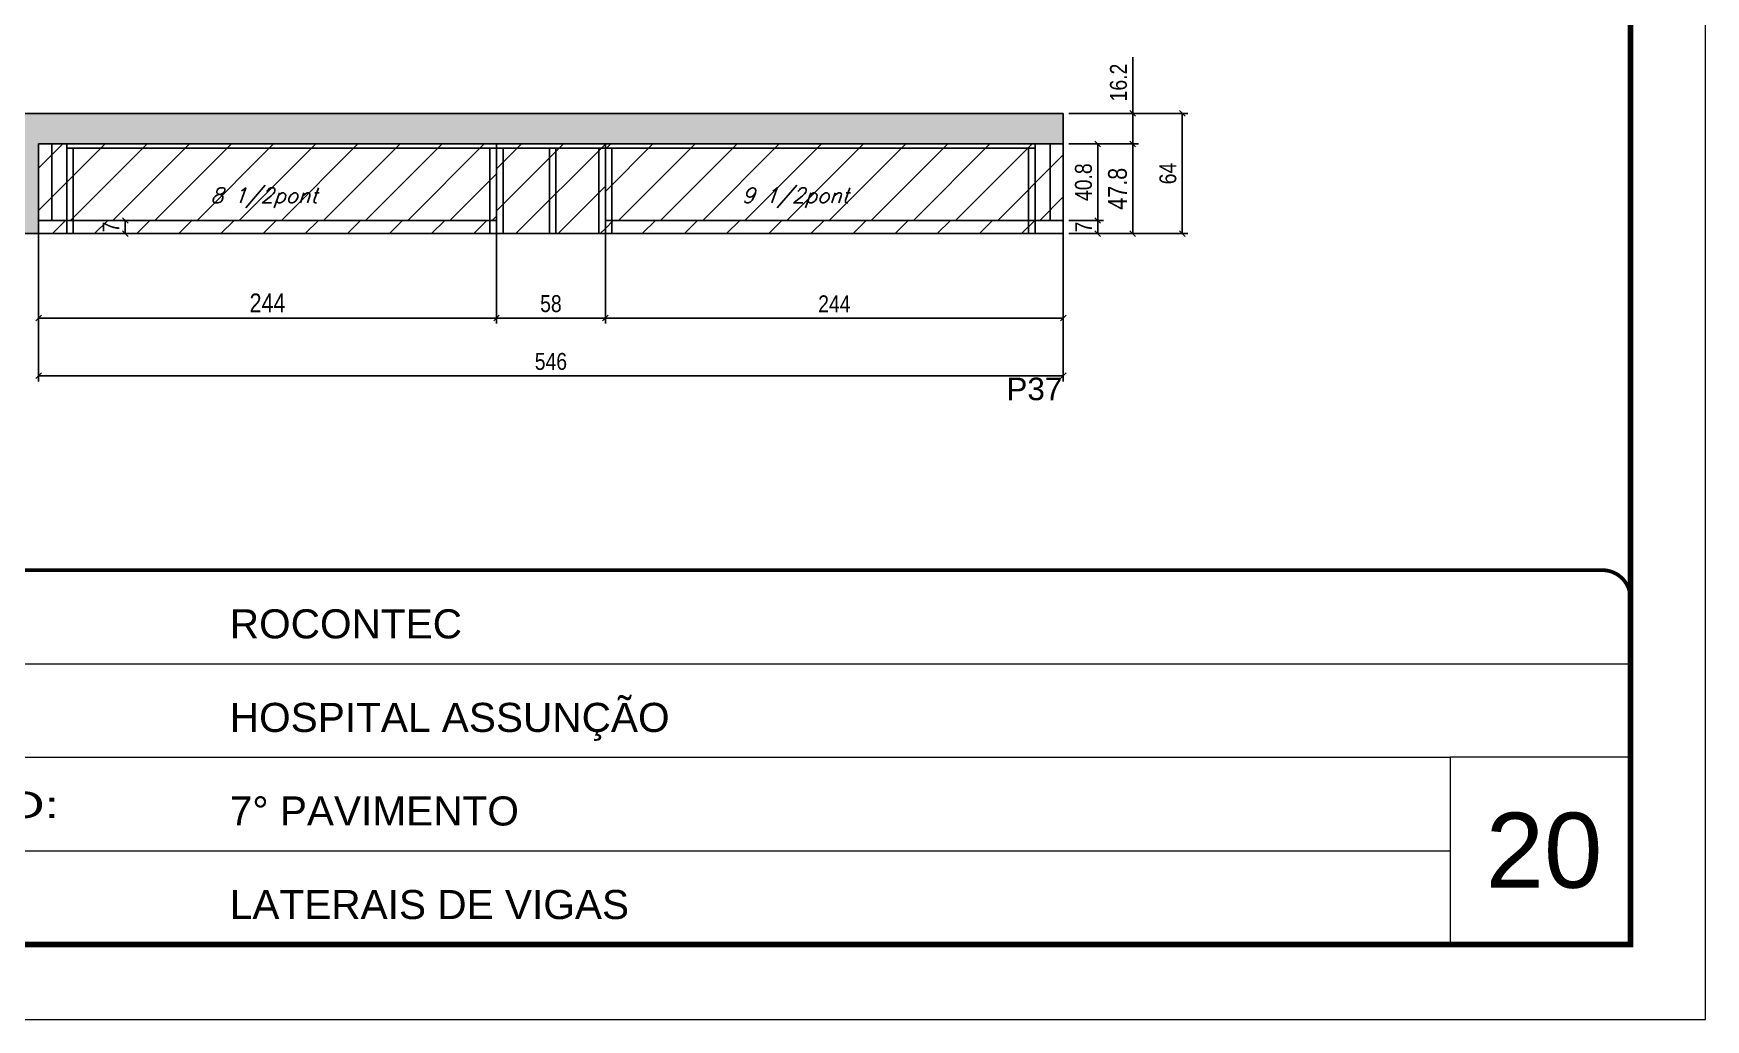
# Model space of a CAD drawing. Extents: x -20960 to -5926, y -2106 to 21915.
# Drawn here: x -6844 to -5953, y 16271 to 16796 of the extents above; entities that cross this region are included whole.
import ezdxf

# ---------------------------------------------------------------- set-up
doc = ezdxf.new("R2010")
doc.units = 0
doc.linetypes.add('CONTINUO', pattern=[0])
doc.linetypes.add('DASHED', pattern=[0.75, 0.5, -0.25])
for name, color, linetype in [('5', 5, 'Continuous'), ('COTA', 241, 'Continuous'), ('Painéis', 200, 'Continuous'), ('Reaproveitamento', 251, 'Continuous'), ('SARR_2.2x7', 40, 'Continuous'), ('SARR_3.5x7', 81, 'Continuous'), ('texto', 7, 'Continuous')]:
    doc.layers.add(name, color=color, linetype=linetype)
for name, color, linetype, lineweight in [('CARIMBO', 255, 'Continuous', 9), ('Folhas', 255, 'Continuous', 9), ('SARRAFO DE PRESSAO', 251, 'DASHED', 9)]:
    doc.layers.add(name, color=color, linetype=linetype, lineweight=lineweight)
doc.styles.add('ARIAL', font='arial.ttf')
doc.styles.add('COTA TECNICA', font='techl___.ttf', dxfattribs={"height": 10})
doc.styles.add('COTA TECNICA-50', font='techl___.ttf', dxfattribs={"height": 9})
doc.styles.add('Romans', font='romans.shx')
doc.styles.get("Standard").update_dxf_attribs({"font": 'arial.ttf'})
doc.styles.add('Tecnologia', font='')
doc.styles.get('Tecnologia').set_extended_font_data('Forgotten Futurist')
doc.dimstyles.new('COTA PAINEL-50', dxfattribs={"dimtxt": 9, "dimasz": 3, "dimexe": 3, "dimexo": 3, "dimgap": 3, "dimtad": 1, "dimdec": 1, "dimzin": 12, "dimdsep": 46, "dimtxsty": 'COTA TECNICA-50', "dimblk1": 'OBLIQUE', "dimblk2": 'OBLIQUE', "dimsah": 1, "dimcen": 0.9, "dimclrd": 4, "dimclre": 4, "dimclrt": 240, "dimadec": 1, "dimazin": 3, "dimtfac": 1, "dimtdec": 1, "dimtmove": 0, "dimatfit": 3, "dimfxl": 1, "dimtolj": 1, "dimtzin": 12, "dimarcsym": 0})
doc.dimstyles.new('PAINEL', dxfattribs={"dimtxt": 10, "dimasz": 3, "dimexe": 3, "dimexo": 3, "dimgap": 3, "dimtad": 1, "dimdec": 1, "dimzin": 12, "dimdsep": 46, "dimtxsty": 'COTA TECNICA', "dimblk1": 'OBLIQUE', "dimblk2": 'OBLIQUE', "dimsah": 1, "dimcen": 0.9, "dimclrd": 4, "dimclre": 4, "dimclrt": 240, "dimadec": 1, "dimazin": 3, "dimtfac": 1, "dimtdec": 1, "dimtmove": 0, "dimatfit": 3, "dimfxl": 1, "dimtolj": 1, "dimtzin": 12, "dimarcsym": 0})
pattern_1 = [(45, (0, -2297.15), (-11.22532, 11.22532), [])]
pattern_2 = [(45, (3170, 0), (-11.22532, 11.22532), [])]

# ---------------------------------------------------------------- blocks, each defined once
blk = doc.blocks.new('9999999999')
at = {"color": 30, "linetype": 'CONTINUO'}
for p, q in [((98564.56, 34379.64), (99583.98, 34379.64)), ((98564.56, 34329.83), (99487.98, 34329.83)), ((99583.98, 34329.83), (99487.98, 34329.83)), ((99487.98, 34329.83), (99487.98, 34230.21)), ((98564.56, 34280.02), (99487.98, 34280.02))]:
    blk.add_line(p, q, dxfattribs=at)
at = {"color": 30, "linetype": 'CONTINUO', "const_width": 2}
blk.add_lwpolyline([(99583.98, 34230.21), (99583.98, 34414.45, 0.414214), (99568.98, 34429.45), (98228.98, 34429.45, 0.414214), (98213.98, 34414.45), (98213.98, 34245.21, 0.414214), (98228.98, 34230.21), (99583.98, 34230.21)], format="xyb", dxfattribs=at)
at = {"layer": 'Folhas'}
blk.add_lwpolyline([(98138.98, 34190.21), (99623.98, 34190.21), (99623.98, 35240.21), (98138.98, 35240.21)], close=True, dxfattribs=at)
at = {"layer": 'Folhas', "color": 30, "const_width": 3}
blk.add_lwpolyline([(98213.98, 34230.21), (99583.98, 34230.21), (99583.98, 35200.21), (98213.98, 35200.21)], close=True, dxfattribs=at)
at = {"color": 7, "linetype": 'Continuous', "ltscale": 5, "style": 'ARIAL'}
for s, height, p in [('ROCONTEC', 15.483, (98837.68, 34393.13)), ('HOSPITAL ASSUNÇÃO', 15.4829, (98837.68, 34343.32)), ('7° PAVIMENTO', 15.4829, (98837.68, 34293.51)), ('LATERAIS DE VIGAS', 15.4829, (98837.68, 34243.7))]:
    blk.add_text(s, height=height, dxfattribs=at).set_placement(p)
at = {"layer": 'Folhas', "color": 7, "style": 'Tecnologia', "width": 1.5}
blk.add_text('PAVIMENTO:', height=14, dxfattribs=at).set_placement((98573.65, 34297.5))
blk = doc.blocks.new('_Oblique')
at = {"color": 0, "linetype": 'ByBlock', "lineweight": -2}
blk.add_line((-0.5, -0.5), (0.5, 0.5), dxfattribs=at)
blk = doc.blocks.new('*D1941')
at = {"layer": 'COTA', "color": 4, "linetype": 'ByBlock', "lineweight": -2, "transparency": 16777216}
for p, q in [((-6292.69, 16737.31), (-6255.68, 16737.31)), ((-6258.68, 16689.51), (-6258.68, 16737.31)), ((-6292.69, 16689.51), (-6255.68, 16689.51))]:
    blk.add_line(p, q, dxfattribs=at)
at = {"layer": 'Defpoints', "color": 0, "linetype": 'ByBlock', "transparency": 16777216}
for p in [(-6295.69, 16737.31), (-6258.68, 16737.31), (-6295.69, 16689.51)]:
    blk.add_point(p, dxfattribs=at)
at = {"layer": 'COTA', "color": 4, "linetype": 'ByBlock', "lineweight": -2, "transparency": 16777216, "xscale": 3, "yscale": 3, "zscale": 3}
for p, rotation in [((-6258.68, 16737.31), 90), ((-6258.68, 16689.51), 270)]:
    blk.add_blockref('_Oblique', p, dxfattribs=dict(at, rotation=rotation))
at = {"layer": 'COTA', "color": 240, "linetype": 'ByBlock', "transparency": 16777216, "insert": (-6266.77, 16713.41), "char_height": 10, "attachment_point": 5, "rotation": 90, "style": 'COTA TECNICA'}
blk.add_mtext('\\A1;47.8', dxfattribs=at)
blk = doc.blocks.new('*D1952')
at = {"layer": 'COTA', "color": 4, "lineweight": -2, "transparency": 16777216}
for p, q in [((-6841.69, 16693.51), (-6841.69, 16641.59)), ((-6597.69, 16693.51), (-6597.69, 16641.59)), ((-6841.69, 16644.59), (-6597.69, 16644.59))]:
    blk.add_line(p, q, dxfattribs=at)
at = {"layer": 'Defpoints', "color": 0, "transparency": 16777216}
for p in [(-6841.69, 16696.51), (-6597.69, 16696.51), (-6597.69, 16644.59)]:
    blk.add_point(p, dxfattribs=at)
at = {"layer": 'COTA', "color": 4, "lineweight": -2, "transparency": 16777216, "xscale": 3, "yscale": 3, "zscale": 3, "rotation": 180}
blk.add_blockref('_Oblique', (-6841.69, 16644.59), dxfattribs=at)
at = {"layer": 'COTA', "color": 4, "lineweight": -2, "transparency": 16777216, "xscale": 3, "yscale": 3, "zscale": 3}
blk.add_blockref('_Oblique', (-6597.69, 16644.59), dxfattribs=at)
at = {"layer": 'COTA', "color": 240, "transparency": 16777216, "insert": (-6719.69, 16652.66), "char_height": 10, "attachment_point": 5, "style": 'COTA TECNICA'}
blk.add_mtext('\\A1;244', dxfattribs=at)
blk = doc.blocks.new('*D1953')
at = {"layer": 'COTA', "color": 4, "lineweight": -2, "transparency": 16777216}
for p, q in [((-6295.69, 16693.51), (-6295.69, 16610.83)), ((-6841.69, 16686.51), (-6841.69, 16610.83)), ((-6841.69, 16613.83), (-6295.69, 16613.83))]:
    blk.add_line(p, q, dxfattribs=at)
at = {"layer": 'Defpoints', "color": 0, "transparency": 16777216}
for p in [(-6295.69, 16696.51), (-6841.69, 16689.51), (-6295.69, 16613.83)]:
    blk.add_point(p, dxfattribs=at)
at = {"layer": 'COTA', "color": 4, "lineweight": -2, "transparency": 16777216, "xscale": 3, "yscale": 3, "zscale": 3, "rotation": 180}
blk.add_blockref('_Oblique', (-6841.69, 16613.83), dxfattribs=at)
at = {"layer": 'COTA', "color": 4, "lineweight": -2, "transparency": 16777216, "xscale": 3, "yscale": 3, "zscale": 3}
blk.add_blockref('_Oblique', (-6295.69, 16613.83), dxfattribs=at)
at = {"layer": 'COTA', "color": 240, "transparency": 16777216, "insert": (-6568.69, 16621.43), "char_height": 9, "attachment_point": 5, "style": 'COTA TECNICA-50'}
blk.add_mtext('\\A1;546', dxfattribs=at)
blk = doc.blocks.new('*D1954')
at = {"layer": 'COTA', "color": 4, "lineweight": -2, "transparency": 16777216}
for p, q in [((-6597.69, 16693.51), (-6597.69, 16641.59)), ((-6539.69, 16686.51), (-6539.69, 16641.59)), ((-6597.69, 16644.59), (-6539.69, 16644.59))]:
    blk.add_line(p, q, dxfattribs=at)
at = {"layer": 'Defpoints', "color": 0, "transparency": 16777216}
for p in [(-6597.69, 16696.51), (-6539.69, 16689.51), (-6539.69, 16644.59)]:
    blk.add_point(p, dxfattribs=at)
at = {"layer": 'COTA', "color": 4, "lineweight": -2, "transparency": 16777216, "xscale": 3, "yscale": 3, "zscale": 3, "rotation": 180}
blk.add_blockref('_Oblique', (-6597.69, 16644.59), dxfattribs=at)
at = {"layer": 'COTA', "color": 4, "lineweight": -2, "transparency": 16777216, "xscale": 3, "yscale": 3, "zscale": 3}
blk.add_blockref('_Oblique', (-6539.69, 16644.59), dxfattribs=at)
at = {"layer": 'COTA', "color": 240, "transparency": 16777216, "insert": (-6568.69, 16652.2), "char_height": 9, "attachment_point": 5, "style": 'COTA TECNICA-50'}
blk.add_mtext('\\A1;58', dxfattribs=at)
blk = doc.blocks.new('*D1942')
at = {"layer": 'COTA', "color": 4, "lineweight": -2, "transparency": 16777216}
for p, q in [((-6539.69, 16693.51), (-6539.69, 16641.59)), ((-6295.69, 16693.51), (-6295.69, 16641.59)), ((-6539.69, 16644.59), (-6295.69, 16644.59))]:
    blk.add_line(p, q, dxfattribs=at)
at = {"layer": 'Defpoints', "color": 0, "transparency": 16777216}
for p in [(-6539.69, 16696.51), (-6295.69, 16696.51), (-6295.69, 16644.59)]:
    blk.add_point(p, dxfattribs=at)
at = {"layer": 'COTA', "color": 4, "lineweight": -2, "transparency": 16777216, "xscale": 3, "yscale": 3, "zscale": 3, "rotation": 180}
blk.add_blockref('_Oblique', (-6539.69, 16644.59), dxfattribs=at)
at = {"layer": 'COTA', "color": 4, "lineweight": -2, "transparency": 16777216, "xscale": 3, "yscale": 3, "zscale": 3}
blk.add_blockref('_Oblique', (-6295.69, 16644.59), dxfattribs=at)
at = {"layer": 'COTA', "color": 240, "transparency": 16777216, "insert": (-6417.69, 16652.15), "char_height": 9, "attachment_point": 5, "style": 'COTA TECNICA-50'}
blk.add_mtext('\\A1;244', dxfattribs=at)
blk = doc.blocks.new('*D1955')
at = {"layer": 'COTA', "color": 4, "lineweight": -2, "transparency": 16777216}
for p, q in [((-6258.68, 16753.51), (-6258.68, 16783.43)), ((-6292.69, 16753.51), (-6255.68, 16753.51)), ((-6258.68, 16737.31), (-6258.68, 16753.51)), ((-6292.69, 16737.31), (-6255.68, 16737.31))]:
    blk.add_line(p, q, dxfattribs=at)
at = {"layer": 'Defpoints', "color": 0, "transparency": 16777216}
for p in [(-6295.69, 16753.51), (-6258.68, 16753.51), (-6295.69, 16737.31)]:
    blk.add_point(p, dxfattribs=at)
at = {"layer": 'COTA', "color": 4, "lineweight": -2, "transparency": 16777216, "xscale": 3, "yscale": 3, "zscale": 3}
for p, rotation in [((-6258.68, 16753.51), 90), ((-6258.68, 16737.31), 270)]:
    blk.add_blockref('_Oblique', p, dxfattribs=dict(at, rotation=rotation))
at = {"layer": 'COTA', "color": 240, "transparency": 16777216, "insert": (-6266.27, 16769.97), "char_height": 9, "attachment_point": 5, "rotation": 90, "style": 'COTA TECNICA-50'}
blk.add_mtext('\\A1;16.2', dxfattribs=at)
blk = doc.blocks.new('*D1943')
at = {"layer": 'COTA', "color": 4, "lineweight": -2, "transparency": 16777216}
for p, q in [((-6292.69, 16753.51), (-6229.32, 16753.51)), ((-6232.32, 16753.51), (-6232.32, 16689.51)), ((-6292.69, 16689.51), (-6229.32, 16689.51))]:
    blk.add_line(p, q, dxfattribs=at)
at = {"layer": 'Defpoints', "color": 0, "transparency": 16777216}
for p in [(-6295.69, 16753.51), (-6295.69, 16689.51), (-6232.32, 16689.51)]:
    blk.add_point(p, dxfattribs=at)
at = {"layer": 'COTA', "color": 4, "lineweight": -2, "transparency": 16777216, "xscale": 3, "yscale": 3, "zscale": 3}
for p, rotation in [((-6232.32, 16753.51), 90), ((-6232.32, 16689.51), 270)]:
    blk.add_blockref('_Oblique', p, dxfattribs=dict(at, rotation=rotation))
at = {"layer": 'COTA', "color": 240, "transparency": 16777216, "insert": (-6239.92, 16721.51), "char_height": 9, "attachment_point": 5, "rotation": 90, "style": 'COTA TECNICA-50'}
blk.add_mtext('\\A1;64', dxfattribs=at)
blk = doc.blocks.new('*D1957')
at = {"layer": 'COTA', "color": 4, "lineweight": -2, "transparency": 16777216}
for p, q in [((-6820.19, 16696.51), (-6792.52, 16696.51)), ((-6795.52, 16689.51), (-6795.52, 16696.51)), ((-6820.19, 16689.51), (-6792.52, 16689.51))]:
    blk.add_line(p, q, dxfattribs=at)
at = {"layer": 'Defpoints', "color": 0, "transparency": 16777216}
for p in [(-6823.19, 16696.51), (-6795.52, 16696.51), (-6823.19, 16689.51)]:
    blk.add_point(p, dxfattribs=at)
at = {"layer": 'COTA', "color": 4, "lineweight": -2, "transparency": 16777216, "xscale": 3, "yscale": 3, "zscale": 3}
for p, rotation in [((-6795.52, 16696.51), 90), ((-6795.52, 16689.51), 270)]:
    blk.add_blockref('_Oblique', p, dxfattribs=dict(at, rotation=rotation))
at = {"layer": 'COTA', "color": 240, "transparency": 16777216, "insert": (-6803.08, 16693.01), "char_height": 9, "attachment_point": 5, "rotation": 90, "style": 'COTA TECNICA-50'}
blk.add_mtext('\\A1;7', dxfattribs=at)
blk = doc.blocks.new('*D1944')
at = {"layer": 'COTA', "color": 4, "lineweight": -2, "transparency": 16777216}
for p, q in [((-6292.69, 16696.51), (-6274.31, 16696.51)), ((-6277.31, 16689.51), (-6277.31, 16696.51)), ((-6292.69, 16689.51), (-6274.31, 16689.51))]:
    blk.add_line(p, q, dxfattribs=at)
at = {"layer": 'Defpoints', "color": 0, "transparency": 16777216}
for p in [(-6295.69, 16696.51), (-6277.31, 16696.51), (-6295.69, 16689.51)]:
    blk.add_point(p, dxfattribs=at)
at = {"layer": 'COTA', "color": 4, "lineweight": -2, "transparency": 16777216, "xscale": 3, "yscale": 3, "zscale": 3}
for p, rotation in [((-6277.31, 16696.51), 90), ((-6277.31, 16689.51), 270)]:
    blk.add_blockref('_Oblique', p, dxfattribs=dict(at, rotation=rotation))
at = {"layer": 'COTA', "color": 240, "transparency": 16777216, "insert": (-6284.87, 16693.01), "char_height": 9, "attachment_point": 5, "rotation": 90, "style": 'COTA TECNICA-50'}
blk.add_mtext('\\A1;7', dxfattribs=at)
blk = doc.blocks.new('*D1945')
at = {"layer": 'COTA', "color": 4, "lineweight": -2, "transparency": 16777216}
for p, q in [((-6292.69, 16737.31), (-6274.31, 16737.31)), ((-6277.31, 16696.51), (-6277.31, 16737.31)), ((-6292.69, 16696.51), (-6274.31, 16696.51))]:
    blk.add_line(p, q, dxfattribs=at)
at = {"layer": 'Defpoints', "color": 0, "transparency": 16777216}
for p in [(-6295.69, 16737.31), (-6277.31, 16737.31), (-6295.69, 16696.51)]:
    blk.add_point(p, dxfattribs=at)
at = {"layer": 'COTA', "color": 4, "lineweight": -2, "transparency": 16777216, "xscale": 3, "yscale": 3, "zscale": 3}
for p, rotation in [((-6277.31, 16737.31), 90), ((-6277.31, 16696.51), 270)]:
    blk.add_blockref('_Oblique', p, dxfattribs=dict(at, rotation=rotation))
at = {"layer": 'COTA', "color": 240, "transparency": 16777216, "insert": (-6284.92, 16716.91), "char_height": 9, "attachment_point": 5, "rotation": 90, "style": 'COTA TECNICA-50'}
blk.add_mtext('\\A1;40.8', dxfattribs=at)

msp = doc.modelspace()

# ---------------------------------------------------------------- hatches: boundary and pattern name
at = {"layer": 'COTA', "linetype": 'ByBlock'}
h = msp.add_hatch(dxfattribs=at)
h.set_pattern_fill('AR-CONC', color=256, scale=0.03)
h.set_pattern_definition([(50, (-144644.0033, -7020.554), (5.46554007, -0.47817257), [0.5715, -6.2865]), (355, (-144644.0033, -7020.554), (-1.05730264, 5.73170536), [0.4572, -5.02921753]), (100.4514447, (-144643.548, -7020.594), (4.40823741, 5.25353256), [0.48570026, -5.34270734]), (46.1842, (-144644.003, -7019.03), (8.13237123, -1.26126984), [0.85725, -9.42975]), (96.6355576, (-144643.3256, -7019.135), (7.122124, 7.42278374), [0.7285507, -8.01406824]), (351.184151, (-144644.003, -7019.03), (7.122124, 7.42278374), [0.685799, -7.54379196]), (21, (-144643.2413, -7019.411), (4.54843174, -3.06795595), [0.5715, -6.2865]), (326, (-144643.2413, -7019.411), (1.85406085, 5.52563898), [0.4572, -5.0292]), (71.451445, (-144642.862, -7019.6667), (6.40249258, 2.45768307), [0.48570026, -5.34269813]), (37.5, (-144644.0033, -7020.554), (0.092658098, 2.536651166), [0, -4.96824, 0, -5.1054, 0, -5.04825]), (7.5, (-144644.0033, -7020.554), (2.004589875, 3.005417245), [0, -2.91084, 0, -4.85394, 0, -1.92405]), (327.5, (-144645.7025, -7020.554), (4.067717855, -0.17186232), [0, -1.905, 0, -5.9436, 0, -7.8867]), (317.5, (-144646.4645, -7020.554), (4.44387544, 0.76279473), [0, -2.4765, 0, -3.94716, 0, -5.6007])])
h.paths.add_polyline_path([(-6841.69, 16737.31), (-6295.69, 16737.31), (-6295.69, 16753.51), (-7065.79, 16753.51), (-7065.79, 16711.51), (-6891.69, 16711.51), (-6891.69, 16689.51), (-6841.69, 16689.51)])
at = {"layer": 'Reaproveitamento', "transparency": 33554684}
h = msp.add_hatch(dxfattribs=at)
h.set_pattern_fill('ANSI31', color=256, scale=5)
h.set_pattern_definition(pattern_1)
h.paths.add_polyline_path([(-6841.69, 16737.31), (-6841.69, 16696.51), (-6597.69, 16696.51), (-6597.69, 16737.31)])
h = msp.add_hatch(dxfattribs=at)
h.set_pattern_fill('ANSI31', color=256, scale=5)
h.set_pattern_definition(pattern_2)
h.paths.add_polyline_path([(-6539.69, 16737.31), (-6597.69, 16737.31), (-6597.69, 16689.51), (-6539.69, 16689.51)])
h = msp.add_hatch(dxfattribs=at)
h.set_pattern_fill('ANSI31', color=256, scale=5)
h.set_pattern_definition(pattern_1)
h.paths.add_polyline_path([(-6295.69, 16696.51), (-6295.69, 16737.31), (-6539.69, 16737.31), (-6539.69, 16696.51)])
h = msp.add_hatch(dxfattribs=at)
h.set_pattern_fill('ANSI31', color=256, scale=5)
h.set_pattern_definition(pattern_2)
h.paths.add_polyline_path([(-6597.69, 16696.51), (-6841.69, 16696.51), (-6841.69, 16689.51), (-6597.69, 16689.51)])
h = msp.add_hatch(dxfattribs=at)
h.set_pattern_fill('ANSI31', color=256, scale=5)
h.set_pattern_definition(pattern_2)
h.paths.add_polyline_path([(-6295.69, 16696.51), (-6539.69, 16696.51), (-6539.69, 16689.51), (-6295.69, 16689.51)])

# ---------------------------------------------------------------- linework, layer by layer
at = {"layer": 'COTA', "linetype": 'ByBlock'}
for p, q in [((-7065.79, 16753.51), (-6295.69, 16753.51)), ((-6295.69, 16737.31), (-6295.69, 16753.51)), ((-6891.69, 16689.51), (-6841.69, 16689.51))]:
    msp.add_line(p, q, dxfattribs=at)
at = {"layer": 'Painéis', "linetype": 'ByBlock'}
for p, q in [((-6841.69, 16737.31), (-6841.69, 16689.51)), ((-6295.69, 16737.31), (-6841.69, 16737.31)), ((-6597.69, 16737.31), (-6597.69, 16689.51)), ((-6539.69, 16737.31), (-6539.69, 16689.51)), ((-6295.69, 16737.31), (-6295.69, 16689.51)), ((-6841.69, 16696.51), (-6597.69, 16696.51)), ((-6539.69, 16696.51), (-6295.69, 16696.51)), ((-6841.69, 16689.51), (-6295.69, 16689.51))]:
    msp.add_line(p, q, dxfattribs=at)
at = {"layer": 'SARR_2.2x7', "linetype": 'Continuous'}
for p, q in [((-6834.69, 16737.31), (-6834.69, 16696.51)), ((-6597.69, 16735.11), (-6826.69, 16735.11)), ((-6539.69, 16735.11), (-6597.69, 16735.11)), ((-6310.69, 16735.11), (-6539.69, 16735.11)), ((-6302.69, 16737.31), (-6302.69, 16696.51))]:
    msp.add_line(p, q, dxfattribs=at)
at = {"layer": 'SARR_3.5x7'}
for p, q in [((-6826.69, 16737.31), (-6826.69, 16689.51)), ((-6823.19, 16735.11), (-6823.19, 16689.51)), ((-6601.19, 16735.11), (-6601.19, 16689.51)), ((-6597.69, 16735.11), (-6597.69, 16689.51)), ((-6594.19, 16735.11), (-6594.19, 16689.51)), ((-6569.5, 16735.11), (-6569.5, 16689.51)), ((-6566, 16735.11), (-6566, 16689.51)), ((-6543.19, 16735.11), (-6543.19, 16689.51)), ((-6539.69, 16735.11), (-6539.69, 16689.51)), ((-6536.19, 16735.11), (-6536.19, 16689.51)), ((-6314.19, 16735.11), (-6314.19, 16689.51)), ((-6310.69, 16737.31), (-6310.69, 16689.51)), ((-6826.69, 16689.51), (-6823.19, 16689.51)), ((-6601.19, 16689.51), (-6594.19, 16689.51)), ((-6314.19, 16689.51), (-6310.69, 16689.51))]:
    msp.add_line(p, q, dxfattribs=at)

# ---------------------------------------------------------------- block references
at = {"layer": 'SARRAFO DE PRESSAO', "color": 6, "linetype": 'ByBlock'}
msp.add_blockref('9999999999', (-105577.48, -17919.11), dxfattribs=at)

# ---------------------------------------------------------------- texts
at = {"layer": '5', "linetype": 'Continuous'}
msp.add_text('P37', height=12, rotation=0.00004, dxfattribs=at).set_placement((-6326.01, 16600.84))
at = {"layer": 'CARIMBO', "style": 'ARIAL'}
msp.add_text('20', height=40, dxfattribs=at).set_placement((-6070.64, 16341.23))
at = {"layer": 'texto', "color": 2, "char_height": 8, "attachment_point": 5, "style": 'Romans'}
for s, insert in [('{\\Q19;\\C256;8 1/2pont}', (-6721.57, 16708.51)), ('{\\Q19;\\C256;9 1/2pont}', (-6438.46, 16708.51))]:
    msp.add_mtext(s, dxfattribs=dict(at, insert=insert))

# ---------------------------------------------------------------- dimensions: what is measured, and where the dimension line sits
at = {"layer": 'COTA', "color": 1}
for base, p1, p2, picture, middle in [((-6258.68, 16753.51), (-6295.69, 16737.31), (-6295.69, 16753.51), '*D1955', (-6266.27, 16769.97)), ((-6232.32, 16689.51), (-6295.69, 16753.51), (-6295.69, 16689.51), '*D1943', (-6239.92, 16721.51))]:
    dim = msp.add_linear_dim(base=base, p1=p1, p2=p2, angle=90, dimstyle='COTA PAINEL-50', dxfattribs=at)
    dim.commit()
    dim.dimension.update_dxf_attribs({"geometry": picture, "text_midpoint": middle})
at = {"layer": 'COTA', "linetype": 'ByBlock'}
dim = msp.add_linear_dim(base=(-6258.68, 16737.31), p1=(-6295.69, 16689.51), p2=(-6295.69, 16737.31), angle=90, dimstyle='PAINEL', dxfattribs=at)
dim.commit()
dim.dimension.update_dxf_attribs({"geometry": '*D1941', "text_midpoint": (-6266.77, 16713.41)})
at = {"layer": 'COTA'}
dim = msp.add_linear_dim(base=(-6277.31, 16737.31), p1=(-6295.69, 16696.51), p2=(-6295.69, 16737.31), angle=90, dimstyle='COTA PAINEL-50', override={"dimtmove": 1}, dxfattribs=at)
dim.commit()
dim.dimension.update_dxf_attribs({"geometry": '*D1945', "text_midpoint": (-6284.92, 16716.91)})
dim = msp.add_linear_dim(base=(-6597.69, 16644.59), p1=(-6841.69, 16696.51), p2=(-6597.69, 16696.51), dimstyle='PAINEL', dxfattribs=at)
dim.commit()
dim.dimension.update_dxf_attribs({"geometry": '*D1952', "text_midpoint": (-6719.69, 16652.66)})
at = {"layer": 'COTA', "color": 1}
for base, p1, p2, picture, middle in [((-6295.69, 16613.83), (-6841.69, 16689.51), (-6295.69, 16696.51), '*D1953', (-6568.69, 16621.43)), ((-6539.69, 16644.59), (-6597.69, 16696.51), (-6539.69, 16689.51), '*D1954', (-6568.69, 16652.2)), ((-6295.69, 16644.59), (-6539.69, 16696.51), (-6295.69, 16696.51), '*D1942', (-6417.69, 16652.15))]:
    dim = msp.add_linear_dim(base=base, p1=p1, p2=p2, dimstyle='COTA PAINEL-50', dxfattribs=at)
    dim.commit()
    dim.dimension.update_dxf_attribs({"geometry": picture, "text_midpoint": middle})
at = {"layer": 'COTA'}
for base, p1, p2, picture, middle in [((-6795.52, 16696.51), (-6823.19, 16689.51), (-6823.19, 16696.51), '*D1957', (-6795.52, 16693.01)), ((-6277.31, 16696.51), (-6295.69, 16689.51), (-6295.69, 16696.51), '*D1944', (-6277.31, 16693.01))]:
    dim = msp.add_linear_dim(base=base, p1=p1, p2=p2, angle=90, dimstyle='COTA PAINEL-50', dxfattribs=at)
    dim.commit()
    dim.dimension.update_dxf_attribs({"geometry": picture, "text_midpoint": middle, "dimtype": 160})

doc.saveas('drawing.dxf')
